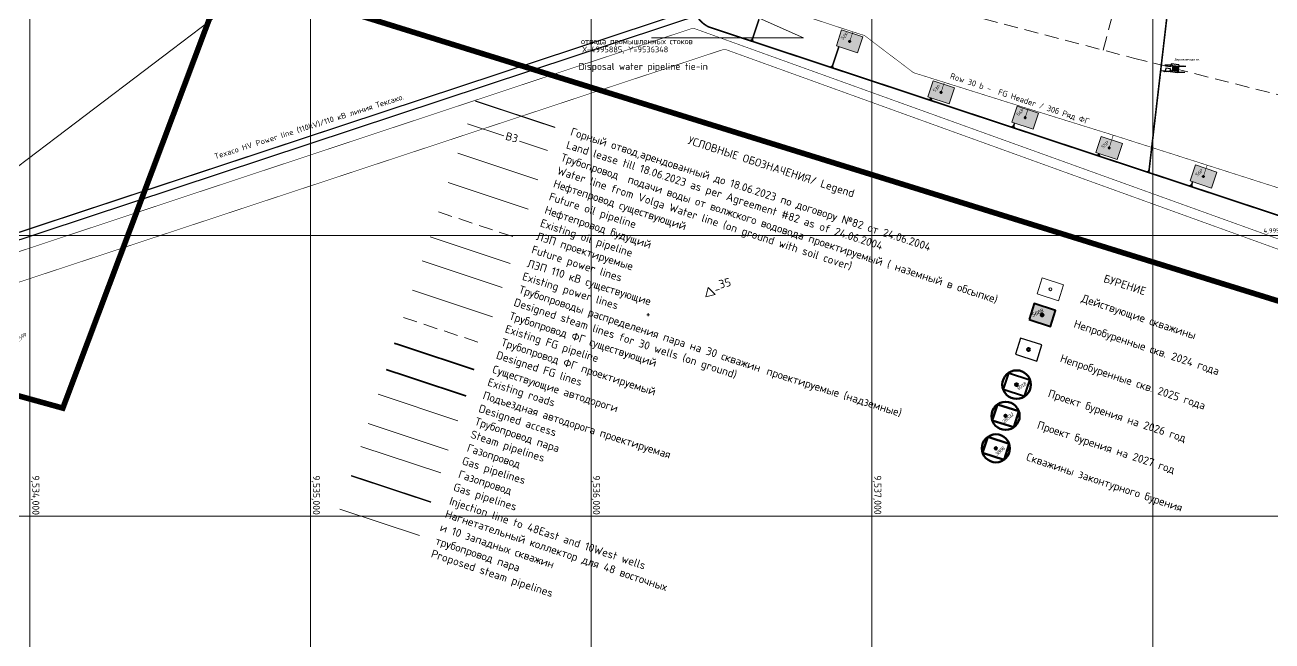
# Model space of a CAD drawing. Header units: millimetres. Extents: x 519 to 9564855, y -810 to 5021775.
# Drawn here: x 9533983 to 9538425, y 4993555 to 4995750 of the extents above; entities that cross this region are included whole.
import ezdxf
from ezdxf.enums import TextEntityAlignment as Align

# ---------------------------------------------------------------- set-up
doc = ezdxf.new("R2010")
doc.units = ezdxf.units.MM
doc.header["$LTSCALE"] = 2
doc.header["$MEASUREMENT"] = 0
doc.header["$PDMODE"] = 2
doc.header["$PDSIZE"] = 5
for name, pattern in [('1', [0]), ('92051501$0$DASHED', [0.75, 0.5, -0.25]), ('DASHED', [0.75, 0.5, -0.25]), ('DASHEDX2', [38.1, 25.4, -12.7]), ('HIDDEN2', [4.7625, 3.175, -1.5875])]:
    doc.linetypes.add(name, pattern=pattern)
for name, color, linetype in [('2003-2004 Supplemental wells', 7, 'Continuous'), ('42 доп. скв. на 2009 год', 96, 'Continuous'), ('CONTROL', 7, 'Continuous'), ('Existing roads', 41, 'Continuous'), ('FIBERGLASS', 212, 'Continuous'), ('GRID_PULKOVO', 7, 'Continuous'), ('New disposal wells', 191, 'Continuous'), ('OilColl&Flowlines', 3, 'Continuous'), ('OLD WELLS(dr.bfr2000)', 24, 'Continuous'), ('Здание', 250, '1'), ('Оборудование', 250, 'Continuous'), ('Скважины на 2016 год.', 40, 'Continuous'), ('Скважины на 2025 год _ОСМОТР', 5, 'Continuous')]:
    doc.layers.add(name, color=color, linetype=linetype)
for name, color, linetype, lineweight in [('Land lease as of 24.06.2004', 47, 'HIDDEN2', 70), ('Скважины на 2022 год', 60, 'Continuous', 13), ('Скважины на 2023 год', 201, 'Continuous', 20), ('Скважины на 2023 год (доп.)', 201, 'Continuous', 20), ('Скважины на 2024 год-125', 10, 'Continuous', 40), ('Скважины на 2026', 222, 'Continuous', 50), ('Скважины на 2027 год', 20, 'Continuous', 50), ('Электро', 1, 'Continuous', 30), ('Электроснаб', 1, 'Continuous', 18), ('Электроснабжене', 1, 'Continuous', 18)]:
    doc.layers.add(name, color=color, linetype=linetype, lineweight=lineweight)
doc.styles.add('92051501$0$STANDARD', font='simplex.shx')
doc.styles.add('Elect', font='isocpeur.ttf')
doc.styles.add('Line_GUGK', font='')
doc.styles.add('Simplex_Т', font='simplex.shx', dxfattribs={"width": 0.7, "oblique": 10})
doc.styles.get("Standard").update_dxf_attribs({"font": 'isocpeur.ttf', "width": 0.5})
doc.styles.add('TransF_romans', font='romans.shx', dxfattribs={"width": 0.8})
doc.styles.get('Line_GUGK').set_extended_font_data('Bm431', italic=True)
doc.linetypes.add('GAS_LINE', pattern='A,0.5,-0.2,["G",92051501$0$STANDARD,S=0.1,R=0,X=-0.1,Y=-0.05],-0.05', length=0.75)
doc.linetypes.add('STM_LINE', pattern='A,0.5,-0.2,["S",92051501$0$STANDARD,S=0.1,R=0,X=-0.1,Y=-0.05],-0.05', length=0.75)
doc.linetypes.add('WTR_LINE', pattern='A,0.5,-0.2,["W",92051501$0$STANDARD,S=0.1,R=0,X=-0.1,Y=-0.05],-0.05', length=0.75)
doc.linetypes.add('ОТКОС_1', pattern='A,1.5,[130,ltypeshp.shx,S=2,R=0,X=0,Y=2],1.5,[130,ltypeshp.shx,S=1,R=0,X=0,Y=1],0', length=3)
doc.linetypes.add('ОТКОС_2', pattern='A,1.5,[130,ltypeshp.shx,S=2,R=0,X=0,Y=-2],1.5,[130,ltypeshp.shx,S=1,R=0,X=0,Y=-1],1e-07', length=3)
doc.dimstyles.get("Standard").update_dxf_attribs({"dimtxt": 0.18, "dimasz": 0.18, "dimexe": 0.18, "dimexo": 0.0625, "dimgap": 0.09, "dimtad": 0, "dimtih": 1, "dimtoh": 1, "dimdec": 4, "dimzin": 0, "dimdsep": 46, "dimtxsty": 'Standard', "dimcen": 0.09, "dimadec": 0, "dimazin": 0, "dimtfac": 1, "dimtdec": 4, "dimtofl": 0, "dimtmove": 0, "dimatfit": 3, "dimfxl": 0, "dimtolj": 1, "dimtzin": 0, "dimarcsym": 0})

# ---------------------------------------------------------------- blocks, each defined once
blk = doc.blocks.new('_Oblique')
at = {"color": 0, "linetype": 'ByBlock', "lineweight": -2}
blk.add_line((-0.5, -0.5), (0.5, 0.5), dxfattribs=at)
blk = doc.blocks.new('*D86')
at = {"layer": 'DEFPOINTS', "color": 0, "lineweight": 0, "ltscale": 0.7, "transparency": 16777216}
for p in [(9538071.9, 4995604.3, -37.5), (9538088.4, 4995602.1, -37.5), (9538088.6, 4995603.4)]:
    blk.add_point(p, dxfattribs=at)
at = {"layer": 'Здание', "color": 0, "lineweight": -2, "ltscale": 0.7, "transparency": 16777216}
for p, q in [((9538072, 4995604.8), (9538072.2, 4995606)), ((9538072.1, 4995605.6), (9538088.6, 4995603.4)), ((9538088.5, 4995602.6), (9538088.7, 4995603.9))]:
    blk.add_line(p, q, dxfattribs=at)
at = {"layer": 'Здание', "color": 0, "lineweight": -2, "ltscale": 0.7, "transparency": 16777216, "xscale": 0.5, "yscale": 0.5, "zscale": 0.5}
for p, rotation in [((9538072.1, 4995605.6), 172.4616594237535), ((9538088.6, 4995603.4), 352.4616594237535)]:
    blk.add_blockref('_Oblique', p, dxfattribs=dict(at, rotation=rotation))
at = {"layer": 'Здание', "color": 0, "lineweight": -2, "ltscale": 0.7, "transparency": 16777216, "insert": (9538080.5, 4995606.7), "char_height": 2, "attachment_point": 5, "rotation": 352.4617, "style": 'Simplex_Т'}
blk.add_mtext('16,64', dxfattribs=at)
blk = doc.blocks.new('*D85')
at = {"layer": 'DEFPOINTS', "color": 0, "lineweight": 0, "ltscale": 0.7, "transparency": 16777216}
for p in [(9538088.4, 4995602.1, -37.5), (9538086, 4995585.6, -37.5), (9538089.4, 4995585.1)]:
    blk.add_point(p, dxfattribs=at)
at = {"layer": 'Здание', "color": 0, "lineweight": -2, "ltscale": 0.7, "transparency": 16777216}
for p, q in [((9538088.9, 4995602), (9538092.3, 4995601.5)), ((9538091.8, 4995601.6), (9538089.4, 4995585.1)), ((9538086.5, 4995585.5), (9538089.9, 4995585))]:
    blk.add_line(p, q, dxfattribs=at)
for p, xscale, yscale, zscale, rotation in [((9538091.8, 4995601.6), 0.4999999999999999, 0.4999999999999999, 0.4999999999999999, 81.62811521614965), ((9538089.4, 4995585.1), 0.5, 0.5, 0.5, 261.6281152161496)]:
    blk.add_blockref('_Oblique', p, dxfattribs=dict(at, xscale=xscale, yscale=yscale, zscale=zscale, rotation=rotation))
at = {"layer": 'Здание', "color": 0, "lineweight": -2, "ltscale": 0.7, "transparency": 16777216, "insert": (9538088.6, 4995594.6), "char_height": 2, "attachment_point": 5, "rotation": 81.6281, "style": 'Simplex_Т'}
blk.add_mtext('16,68', dxfattribs=at)

msp = doc.modelspace()

# ---------------------------------------------------------------- hatches: boundary and pattern name
at = {"layer": '42 доп. скв. на 2009 год', "linetype": 'ByBlock', "lineweight": 0, "ltscale": 80}
h = msp.add_hatch(color=81, dxfattribs=at)
h.paths.add_polyline_path([(9536873.18202, 4995675.5776), (9536949.16255, 4995650.43702), (9536968.01798, 4995707.42241), (9536892.03745, 4995732.56299)])
h.paths.add_polyline_path([(9537198.88202, 4995493.6776), (9537274.86255, 4995468.53702), (9537293.71798, 4995525.52241), (9537217.73745, 4995550.66299)])
h.paths.add_polyline_path([(9537498.38202, 4995403.6776), (9537574.36255, 4995378.53702), (9537593.21798, 4995435.52241), (9537517.23745, 4995460.66299)])
h.paths.add_polyline_path([(9537797.58202, 4995296.07759), (9537873.56255, 4995270.93701), (9537892.41798, 4995327.92241), (9537816.43745, 4995353.06299)])
h = msp.add_hatch(color=81, dxfattribs=at)
h.paths.add_polyline_path([(9537198.88202, 4995493.6776), (9537274.86255, 4995468.53702), (9537293.71798, 4995525.52241), (9537217.73745, 4995550.66299)])
h.paths.add_polyline_path([(9537498.38202, 4995403.6776), (9537574.36255, 4995378.53702), (9537593.21798, 4995435.52241), (9537517.23745, 4995460.66299)])
h.paths.add_polyline_path([(9537797.58202, 4995296.07759), (9537873.56255, 4995270.93701), (9537892.41798, 4995327.92241), (9537816.43745, 4995353.06299)])
h.paths.add_polyline_path([(9538133.18202, 4995194.17759), (9538209.16255, 4995169.03701), (9538228.01798, 4995226.02241), (9538152.03745, 4995251.16299)])
at = {"layer": '42 доп. скв. на 2009 год', "linetype": 'ByBlock', "lineweight": 0, "ltscale": 80, "true_color": 0xa7ff8a}
for points in [[(9537498.38202, 4995403.6776), (9537574.36255, 4995378.53702), (9537593.21798, 4995435.52241), (9537517.23745, 4995460.66299)], [(9537797.58202, 4995296.07759), (9537873.56255, 4995270.93701), (9537892.41798, 4995327.92241), (9537816.43745, 4995353.06299)], [(9538133.18202, 4995194.17759), (9538209.16255, 4995169.03701), (9538228.01798, 4995226.02241), (9538152.03745, 4995251.16299)]]:
    msp.add_hatch(color=81, dxfattribs=at).paths.add_polyline_path(points)
at = {"layer": '42 доп. скв. на 2009 год', "linetype": 'ByBlock', "lineweight": 0, "ltscale": 80}
for points in [[(9537797.58202, 4995296.07759), (9537873.56255, 4995270.93701), (9537892.41798, 4995327.92241), (9537816.43745, 4995353.06299)], [(9538133.18202, 4995194.17759), (9538209.16255, 4995169.03701), (9538228.01798, 4995226.02241), (9538152.03745, 4995251.16299)]]:
    msp.add_hatch(color=81, dxfattribs=at).paths.add_polyline_path(points)
at = {"layer": 'Existing roads', "lineweight": 0}
for points in [[(9536582.41122, 4995691.11448, -0.4068460338), (9536577.58972, 4995700.41051), (9536571.88892, 4995702.2968, -0.4068460339), (9536562.47426, 4995697.71126)], [(9536867.89734, 4995596.60332, -0.4068460338), (9536863.07584, 4995605.89935), (9536857.37504, 4995607.78565, -0.4068460339), (9536847.96038, 4995603.2001)], [(9537219.13863, 4995480.32369, -0.4068460338), (9537214.31713, 4995489.61972), (9537208.61633, 4995491.50601, -0.4068460339), (9537199.20167, 4995486.92047)], [(9537513.0005, 4995383.03971, -0.4068460338), (9537508.179, 4995392.33574), (9537502.47819, 4995394.22203, -0.4068460339), (9537493.06353, 4995389.63649)], [(9537817.67146, 4995282.17734, -0.4068460338), (9537812.84996, 4995291.47338), (9537807.14915, 4995293.35967, -0.4068460339), (9537797.73449, 4995288.77412)], [(9537994.66118, 4995222.3596, -0.4068460338), (9537989.83968, 4995231.65563), (9537984.13888, 4995233.54192, -0.4068460339), (9537974.72422, 4995228.95638)], [(9538147.16485, 4995173.09743, -0.4068460338), (9538142.34335, 4995182.39346), (9538136.64254, 4995184.27975, -0.4068460339), (9538127.22788, 4995179.69421)]]:
    msp.add_hatch(color=256, dxfattribs=at).paths.add_polyline_path(points)
at = {"layer": 'Оборудование', "lineweight": -2, "ltscale": 0.7, "true_color": 0x000000}
h = msp.add_hatch(dxfattribs=at)
h.set_pattern_fill('ANSI31', color=18, scale=5)
h.set_pattern_definition([(45, (-0.0001, -0.0004), (-0.44194173824, 0.44194173824), [])])
h.paths.add_polyline_path([(9538085.9922, 4995585.588), (9538088.4202, 4995602.0864), (9538071.927, 4995604.269), (9538069.7485, 4995587.9536)])
at = {"layer": 'Скважины на 2024 год-125', "linetype": 'ByBlock', "lineweight": 0, "true_color": 0xadddf7}
h = msp.add_hatch(color=141, dxfattribs=at)
h.dxf.hatch_style = 1
h.paths.add_polyline_path([(9537654.13628, 4994732.83764), (9537578.05176, 4994757.559), (9537559.51074, 4994700.49561), (9537635.59526, 4994675.77425)])
h.paths.add_polyline_path([(9537611.82351, 4994716.66662, -1), (9537601.82351, 4994716.66662, -1)], flags=16)

# ---------------------------------------------------------------- linework, layer by layer
at = {"color": 5, "linetype": 'ByBlock', "lineweight": 0}
for p, q in [((9535559.35377, 4995397.30183), (9535688.80808, 4995354.46774)), ((9535744.84933, 4995335.92471), (9535844.16753, 4995303.06211))]:
    msp.add_line(p, q, dxfattribs=at)
at = {"color": 3, "linetype": 'ByBlock', "lineweight": 0, "ltscale": 25}
msp.add_line((9535809.61297, 4995198.6304), (9535524.79921, 4995292.87011), dxfattribs=at)
at = {"color": 5, "lineweight": 0, "ltscale": 0.25}
msp.add_line((9535490.24465, 4995188.4384), (9535775.05841, 4995094.19869), dxfattribs=at)
at = {"color": 1, "linetype": 'DASHEDX2', "lineweight": 0}
msp.add_line((9535455.69009, 4995084.00669), (9535740.50385, 4994989.76698), dxfattribs=at)
at = {"color": 1, "lineweight": 0, "ltscale": 0.25}
msp.add_line((9535426.18826, 4994994.84548), (9535711.00202, 4994900.60576), dxfattribs=at)
at = {"color": 6, "linetype": 'STM_LINE', "lineweight": 0}
msp.add_line((9535397.88394, 4994909.30342), (9535682.6977, 4994815.06371), dxfattribs=at)
at = {"color": 212, "lineweight": 0, "ltscale": 0.25}
msp.add_line((9535363.32938, 4994804.87171), (9535648.14314, 4994710.632), dxfattribs=at)
at = {"color": 212, "linetype": 'DASHEDX2', "lineweight": 0}
msp.add_line((9535331.19683, 4994707.75985), (9535616.01058, 4994613.52013), dxfattribs=at)
at = {"color": 6, "linetype": 'STM_LINE', "lineweight": 0, "ltscale": 15}
for p, q in [((9535240.68237, 4994434.20465), (9535525.49613, 4994339.96494)), ((9535104.18282, 4994024.90286), (9535388.99658, 4993930.66314))]:
    msp.add_line(p, q, dxfattribs=at)
at = {"color": 4, "linetype": 'GAS_LINE', "lineweight": 0, "ltscale": 20}
msp.add_line((9535206.12781, 4994329.77294), (9535490.94157, 4994235.53323), dxfattribs=at)
at = {"color": 34, "linetype": 'ОТКОС_1', "ltscale": 0.3, "elevation": -0.1161}
msp.add_lwpolyline([(9538093.6215, 4995608.422), (9538089.1019, 4995579.5147), (9538061.8429, 4995583.6124), (9538063.2811, 4995593.8011), (9538046.808, 4995596.201), (9538044.9716, 4995585.2894), (9538031.5714, 4995586.3715)], dxfattribs=at)
at = {"lineweight": 25}
for points in [[(9538071.927, 4995604.269), (9538069.07846, 4995606.25), (9538042.77846, 4995606.25)], [(9538088.4202, 4995602.0864), (9538091.59512, 4995603.375), (9538117.89512, 4995603.375)], [(9538069.7485, 4995587.9536), (9538064.31532, 4995584.375), (9538038.01532, 4995584.375)], [(9538085.9922, 4995585.588), (9538088.13102, 4995582.125), (9538114.43102, 4995582.125)]]:
    msp.add_lwpolyline(points, dxfattribs=at)
at = {"color": 34, "linetype": 'ОТКОС_2', "ltscale": 0.3, "elevation": -0.1161}
msp.add_lwpolyline([(9538093.6215, 4995608.422), (9538066.1275, 4995611.6141), (9538064.2386, 4995600.9634), (9538047.1518, 4995603.722)], dxfattribs=at)
at = {"linetype": 'Continuous'}
msp.add_lwpolyline([(9538069.7485, 4995587.9536), (9538085.9922, 4995585.588), (9538088.4202, 4995602.0864), (9538071.927, 4995604.269), (9538069.7485, 4995587.9536)], dxfattribs=at)
at = {"color": 35, "linetype": 'HIDDEN2', "lineweight": 0, "ltscale": 1.8, "const_width": 4}
msp.add_lwpolyline([(9535587.06368, 4995479.1278), (9535871.87744, 4995384.88809)], dxfattribs=at)
at = {"color": 41, "linetype": 'ByBlock', "lineweight": 0, "const_width": 6, "flags": 128}
msp.add_lwpolyline([(9535583.05221, 4994521.9957), (9535298.23845, 4994616.23541)], dxfattribs=at)
at = {"color": 23, "linetype": 'ByBlock', "lineweight": 0, "const_width": 6, "flags": 128}
msp.add_lwpolyline([(9535554.64679, 4994428.06484), (9535269.83303, 4994522.30455)], dxfattribs=at)
at = {"color": 34, "linetype": 'ByBlock', "lineweight": 0, "const_width": 6, "flags": 128}
msp.add_lwpolyline([(9535554.64679, 4994428.06484), (9535269.83303, 4994522.30455)], dxfattribs=at)
at = {"color": 7, "linetype": 'WTR_LINE', "lineweight": 0}
msp.add_lwpolyline([(9535179.2536, 4994248.553), (9535464.06736, 4994154.31329)], dxfattribs=at)
at = {"layer": '2003-2004 Supplemental wells', "color": 0, "lineweight": 0, "ltscale": 5}
msp.add_point((9536202.7458, 4994717.66451), dxfattribs=at)
at = {"layer": '42 доп. скв. на 2009 год', "linetype": 'ByBlock', "lineweight": 0, "ltscale": 80}
for p in [(9536920.6, 4995691.5), (9537246.3, 4995509.6), (9537545.8, 4995419.6), (9537845, 4995312), (9538180.6, 4995210.1)]:
    msp.add_point(p, dxfattribs=at)
at = {"layer": 'CONTROL', "lineweight": 0}
for p, q in [((9536417.16571, 4994814.61622), (9536408.00725, 4994781.14528)), ((9536417.16571, 4994814.61622), (9536408.00725, 4994781.14528)), ((9536441.67031, 4994790.0458), (9536417.16571, 4994814.61622)), ((9536441.67031, 4994790.0458), (9536417.16571, 4994814.61622)), ((9536408.00725, 4994781.14528), (9536441.67031, 4994790.0458)), ((9536408.00725, 4994781.14528), (9536441.67031, 4994790.0458))]:
    msp.add_line(p, q, dxfattribs=at)
at = {"layer": 'Existing roads', "lineweight": 0, "flags": 128}
for points, const_width in [([(9538068.3, 4995930.4), (9537986.17235, 4995224.14256)], 5.7), ([(9536597.84826, 4995770.68068), (9536571.89123, 4995692.2733)], 5.7), ([(9536882.15547, 4995672.60844), (9536857.37735, 4995597.76214)], 5.7), ([(9537507.92821, 4995400.65423), (9537502.4805, 4995384.19853)], 5.7), ([(9537809.90526, 4995291.65447), (9537807.15146, 4995283.33617)], 5.6), ([(9538142.15784, 4995190.90913), (9538136.64485, 4995174.25625)], 5.7)]:
    msp.add_lwpolyline(points, dxfattribs=dict(at, const_width=const_width))
at = {"layer": 'Existing roads', "lineweight": 0, "const_width": 5.7, "flags": 128}
for points in [[(9536418.0433, 4995743.20858, -0.3180823427), (9536360.35755, 4995853.29097, 0.1160592383), (9536360.35755, 4995853.29097)], [(9539320.81223, 4994783.93892, -0.061373585), (9539308.82025, 4994786.33319), (9536418.0433, 4995743.20858)]]:
    msp.add_lwpolyline(points, format="xyb", dxfattribs=at)
at = {"layer": 'FIBERGLASS', "color": 5, "linetype": '92051501$0$DASHED', "lineweight": 0, "ltscale": 50}
for p, q in [((9535511.93376, 4996264.68499), (9537931.33798, 4995632.30619)), ((9537823.9153, 4995660.3841), (9537886.3996, 4995901.14958)), ((9537931.33798, 4995632.30619), (9539540.43323, 4995223.82582))]:
    msp.add_line(p, q, dxfattribs=at)
at = {"layer": 'GRID_PULKOVO', "lineweight": 0}
for p, q in [((9534000, 5010000), (9534000, 4992000)), ((9536000, 5010000), (9536000, 4992000)), ((9537000, 5010000), (9537000, 4992000)), ((9538000, 5010000), (9538000, 4992000)), ((9535000, 4997453.35485), (9535000, 4992000)), ((9533000, 4995000), (9548000, 4995000)), ((9533000, 4994000), (9546000, 4994000)), ((9533000, 4994000), (9548000, 4994000))]:
    msp.add_line(p, q, dxfattribs=at)
at = {"layer": 'Land lease as of 24.06.2004', "color": 34, "linetype": 'DASHED', "lineweight": 0, "ltscale": 50, "const_width": 20}
msp.add_lwpolyline([(9519654.3, 5003739.6), (9532971.6, 5004566.6), (9534671.1, 5001241.4), (9547648.8, 4998330.8), (9546800.6, 4994774.1), (9538599.5, 4994719.2), (9534700.1, 4995931.6), (9534118, 4994384.9), (9531927.8, 4994990.9), (9532139.5, 4996381.2), (9522290.1, 4999426.3), (9519885.3, 4999727), (9519654.3, 5003739.6)], dxfattribs=at)
at = {"layer": 'New disposal wells', "color": 0, "lineweight": 0}
msp.add_line((9536756.33155, 4995704.14635), (9536348.97857, 4995886.14914), dxfattribs=at)
at = {"layer": 'New disposal wells', "color": 0, "linetype": 'ByBlock', "lineweight": 0}
msp.add_line((9536214.55854, 4995704.14635), (9536756.33155, 4995704.14635), dxfattribs=at)
at = {"layer": 'New disposal wells', "color": 84, "lineweight": 0, "ltscale": 25, "const_width": 2}
for points in [[(9536421.51563, 4995893.44211), (9536932.47281, 4995725.41421)], [(9536932.47281, 4995725.41421), (9536973.35604, 4995712.54987)], [(9536973.35604, 4995712.54987), (9537148.05048, 4995580.11268)]]:
    msp.add_lwpolyline(points, dxfattribs=at)
at = {"layer": 'New disposal wells', "color": 19, "lineweight": 0}
for points in [[(9536873.18202, 4995675.5776), (9536949.16255, 4995650.43702), (9536968.01798, 4995707.42241), (9536892.03745, 4995732.56299)], [(9537198.88202, 4995493.6776), (9537274.86255, 4995468.53702), (9537293.71798, 4995525.52241), (9537217.73745, 4995550.66299)], [(9537498.38202, 4995403.6776), (9537574.36255, 4995378.53702), (9537593.21798, 4995435.52241), (9537517.23745, 4995460.66299)], [(9537797.58202, 4995296.07759), (9537873.56255, 4995270.93701), (9537892.41798, 4995327.92241), (9537816.43745, 4995353.06299)], [(9538133.18202, 4995194.17759), (9538209.16255, 4995169.03701), (9538228.01798, 4995226.02241), (9538152.03745, 4995251.16299)]]:
    msp.add_lwpolyline(points, close=True, dxfattribs=at)
at = {"layer": 'New disposal wells', "color": 84, "lineweight": 0, "const_width": 2}
for points in [[(9536920.6, 4995691.5), (9536932.47281, 4995725.41421)], [(9537246.3, 4995509.6), (9537257.65016, 4995545.34755)], [(9537545.8, 4995419.6), (9537556.38199, 4995451.58116)], [(9537844.88104, 4995311.62532), (9537859.4409, 4995357.48187)], [(9538180.6, 4995210.1), (9538194.10769, 4995250.92331)]]:
    msp.add_lwpolyline(points, dxfattribs=at)
at = {"layer": 'New disposal wells', "color": 84, "linetype": 'ByBlock', "lineweight": 0, "ltscale": 25, "const_width": 2}
msp.add_lwpolyline([(9539132.82362, 4994952.25948), (9538794.9, 4995058.4), (9538195.8, 4995250), (9537864.55986, 4995355.85656), (9537555.2, 4995452.1), (9537148.05048, 4995580.11268)], dxfattribs=at)
at = {"layer": 'New disposal wells', "color": 7, "lineweight": 0}
for centre in [(9536920.6, 4995691.5), (9537246.3, 4995509.6), (9537545.8, 4995419.6), (9537845, 4995312), (9538180.6, 4995210.1)]:
    msp.add_circle(centre, 4, dxfattribs=at)
at = {"layer": 'OilColl&Flowlines', "color": 164, "linetype": 'ByBlock', "lineweight": 0, "const_width": 5}
msp.add_lwpolyline([(9535144.69904, 4994144.12129), (9535429.5128, 4994049.88158)], dxfattribs=at)
at = {"layer": 'Скважины на 2016 год.', "color": 5, "linetype": 'ByBlock', "lineweight": 0, "ltscale": 5}
msp.add_line((9535989.65459, 4996788.89543), (9531307.88634, 4993234.57187), dxfattribs=at)
at = {"layer": 'Скважины на 2022 год', "color": 0, "linetype": 'ByBlock', "lineweight": 0}
msp.add_lwpolyline([(9537588.25379, 4994792.14588), (9537664.33831, 4994767.42452), (9537682.87933, 4994824.48791), (9537606.79481, 4994849.20927)], close=True, dxfattribs=at)
at = {"layer": 'Скважины на 2022 год', "color": 0, "lineweight": 0}
msp.add_circle((9537635.56656, 4994808.3169), 5, dxfattribs=at)
at = {"layer": 'Скважины на 2023 год', "color": 6, "linetype": 'ByBlock', "lineweight": 50, "ltscale": 50}
msp.add_circle((9537558.17821, 4994593.48676), 5, dxfattribs=at)
at = {"layer": 'Скважины на 2023 год (доп.)', "color": 224, "lineweight": 40}
msp.add_circle((9537515.19843, 4994468.58986), 5, dxfattribs=at)
msp.add_point((9537515.19843, 4994468.58986), dxfattribs=at)
at = {"layer": 'Скважины на 2024 год-125'}
msp.add_lwpolyline([(9537559.51074, 4994700.49561), (9537635.59526, 4994675.77425), (9537654.13628, 4994732.83764), (9537578.05176, 4994757.559)], close=True, dxfattribs=at)
at = {"layer": 'Скважины на 2024 год-125', "ltscale": 50}
msp.add_circle((9537606.82351, 4994716.66662), 5, dxfattribs=at)
at = {"layer": 'Скважины на 2024 год-125', "lineweight": 25}
msp.add_point((9537606.82351, 4994716.66662), dxfattribs=at)
at = {"layer": 'Скважины на 2025 год _ОСМОТР', "color": 6, "linetype": 'ByBlock', "lineweight": 30}
msp.add_lwpolyline([(9537510.966, 4994577.44329), (9537587.05052, 4994552.72193), (9537605.59154, 4994609.78532), (9537529.50702, 4994634.50668)], close=True, dxfattribs=at)
at = {"layer": 'Скважины на 2026', "lineweight": 40}
msp.add_lwpolyline([(9537562.5112, 4994484.76087), (9537486.42668, 4994509.48223), (9537467.88566, 4994452.41884), (9537543.97018, 4994427.69748)], close=True, dxfattribs=at)
at = {"layer": 'Скважины на 2026', "color": 177, "linetype": 'ByBlock', "ltscale": 50, "true_color": 0x293189, "elevation": 0}
msp.add_lwpolyline([(9537394.22778, 4994225.11221), (9537470.45043, 4994200.82009), (9537488.66953, 4994257.98707), (9537412.44688, 4994282.2792)], close=True, dxfattribs=at)
at = {"layer": 'Скважины на 2026', "lineweight": 60}
msp.add_circle((9537515.19843, 4994468.58986), 50.73408, dxfattribs=at)
at = {"layer": 'Скважины на 2026', "color": 177, "linetype": 'ByBlock', "ltscale": 50, "true_color": 0x293189}
msp.add_circle((9537441.44866, 4994241.54964, 0), 50, dxfattribs=at)
at = {"layer": 'Скважины на 2026', "color": 177, "linetype": 'ByBlock', "true_color": 0x293189}
msp.add_circle((9537441.44866, 4994241.54964, 0), 4, dxfattribs=at)
at = {"layer": 'Скважины на 2026', "color": 177, "linetype": 'ByBlock', "lineweight": 0, "true_color": 0x293189}
msp.add_point((9537441.54547, 4994241.51997), dxfattribs=at)
at = {"layer": 'Скважины на 2027 год', "linetype": 'ByBlock', "ltscale": 50}
msp.add_lwpolyline([(9537428.82905, 4994340.80684), (9537505.0517, 4994316.51472), (9537523.2708, 4994373.6817), (9537447.04815, 4994397.97383)], close=True, dxfattribs=at)
msp.add_circle((9537476.04992, 4994357.24427), 50, dxfattribs=at)
at = {"layer": 'Скважины на 2027 год', "linetype": 'ByBlock'}
msp.add_circle((9537476.04992, 4994357.24427), 4, dxfattribs=at)
at = {"layer": 'Скважины на 2027 год', "linetype": 'ByBlock', "lineweight": 0}
msp.add_point((9537476.06674, 4994357.22078), dxfattribs=at)
at = {"layer": 'Электро'}
for p, q in [((9537787.42, 4996276.51), (9531705.86, 4994264.25)), ((9537788.47304, 4996250.52545), (9531707.33594, 4994238.40538))]:
    msp.add_line(p, q, dxfattribs=at)
at = {"layer": 'Электроснаб', "color": 1, "lineweight": 0}
for p, q in [((9537787.42, 4996276.51), (9531705.86, 4994264.25)), ((9537788.47304, 4996250.52545), (9531707.33594, 4994238.40538))]:
    msp.add_line(p, q, dxfattribs=at)
at = {"layer": 'Электроснабжене', "color": 1, "lineweight": 0}
for p, q in [((9537787.42, 4996276.51), (9531705.86, 4994264.25)), ((9537788.47304, 4996250.52545), (9531707.33594, 4994238.40538))]:
    msp.add_line(p, q, dxfattribs=at)
at = {"layer": 'Электроснабжене', "lineweight": 25, "const_width": 2}
for points in [[(9536363, 4995739), (9539173, 4994726), (9541520, 4994808), (9541589, 4994914), (9542060, 4996332)], [(9542083, 4996324), (9541615, 4994909), (9541539, 4994778), (9539163, 4994692), (9536475, 4995664)], [(9531633, 4994169), (9531820, 4994232), (9536363, 4995739)], [(9531628, 4994140), (9531769, 4994109), (9536475, 4995664)]]:
    msp.add_lwpolyline(points, dxfattribs=at)

# ---------------------------------------------------------------- texts
at = {"color": 0, "linetype": 'ByBlock', "lineweight": 0, "style": 'Elect'}
for s, height, rotation, p in [('Disposal water pipeline tie-in', 25, 0.00000003, (9535955.10825, 4995589.91458)), ('Горный отвод,арендованный до 18.06.2023 по договору №82 от 24.06.2004', 28.5, 342.09669778, (9535923.703, 4995357.9401)), ('Land lease till 18.06.2023 as per Agreement #82 as of 24.06.2004 ', 28.5, 342.09669778, (9535908.64789, 4995311.33777)), ('УСЛОВНЫЕ ОБОЗНАЧЕНИЯ/ Legend', 28.5, 341.98117609, (9536342.16517, 4995327.1753, 0)), ('Трубопровод  подачи воды от волжского водовода проектируемый ( наземный в обсыпке)', 28.5, 341.85259796, (9535889.43536, 4995266.56306)), ('Water line from Volga Water line (on ground with soil cover)', 28.5, 341.85259796, (9535876.12939, 4995219.37227)), ('Нефтепровод существующий', 28.5, 341.77535499, (9535862.36419, 4995172.99757)), ('Future oil pipeline', 28.5, 341.77535499, (9535847.10781, 4995126.66221)), ('Нефтепровод будущий', 28.5, 341.50254856, (9535831.29468, 4995079.03906)), ('Existing oil pipeline', 28.5, 341.50254856, (9535815.81785, 4995032.77686)), ('ЛЭП проектируемые', 28.5, 342.2105786, (9535801.8618, 4994985.20517)), ('Future power lines', 28.5, 342.2105786, (9535784.97685, 4994937.7516)), ('ЛЭП 110 кВ существующие', 28.5, 342.59936714, (9535769.15503, 4994888.18153)), ('Existing power lines ', 28.5, 342.59936714, (9535752.08263, 4994842.41002)), ('БУРЕНИЕ', 28.5, 341.98117609, (9537822.47746, 4994834.63341, 0)), ('Трубопроводы распределения пара на 30 скважин', 28.5, 341.78543404, (9535739.78868, 4994795.84426)), ('Designed steam lines for 30 wells (on ground)', 28.5, 341.78543404, (9535721.71707, 4994750.23379)), ('Действующие скважины', 28.5, 341.58024791, (9537743.60028, 4994764.29545)), ('Трубопровод ФГ существующий', 28.5, 341.94284, (9535705.70116, 4994701.88685)), ('Existing FG pipeline', 28.5, 341.94284, (9535690.58029, 4994655.50709)), ('Непробуренные скв. 2024 года', 28.5, 341.58024791, (9537716.17693, 4994673.6193)), ('Трубопровод ФГ проектируемый', 28.5, 341.94066769, (9535676.62093, 4994607.72387)), ('Designed FG lines', 28.5, 341.94066769, (9535659.02345, 4994562.15164)), ('Cуществующие автодороги', 28.5, 342.29357313, (9535644.73831, 4994511.64724)), ('Existing roads', 28.5, 342.29357313, (9535628.35177, 4994465.6706)), ('проектируемые (надземные)', 28.5, 342.45769168, (9536621.76003, 4994504.81814)), ('Подъездная автодорога проектируемая', 28.5, 342.1914288, (9535611.35588, 4994418.41884)), ('Designed access', 28.5, 342.1914288, (9535596.43638, 4994371.97391)), ('Трубопровод пара', 28.5, 341.58024791, (9535582.88875, 4994326.08158)), ('Steam pipelines', 28.5, 341.58024791, (9535567.47467, 4994279.79844)), ('Газопровод', 28.5, 342.05037983, (9535554.80301, 4994231.0924)), ('Gas pipelines', 28.5, 342.05037983, (9535537.29283, 4994185.48657)), ('Газопровод', 28.5, 341.91056023, (9535524.07897, 4994137.34648)), ('Gas pipelines', 28.5, 341.91056023, (9535506.45755, 4994091.78351)), ('Injection line to 48East and 10West wells', 28.5, 341.49941382, (9535492.27321, 4994042.22335)), ('Нагнетательный коллектор для 48 восточных ', 28.5, 341.49941382, (9535476.79385, 4993995.962)), ('и 10 западных скважин', 28.5, 341.49941382, (9535458.69113, 4993948.29005)), ('трубопровод пара', 28.5, 341.58024791, (9535442.54708, 4993900.90191)), ('Proposed steam pipelines', 28.5, 341.58024791, (9535427.133, 4993854.61877))]:
    msp.add_text(s, height=height, rotation=rotation, dxfattribs=at).set_placement(p)
at = {"lineweight": 25, "style": 'TransF_romans', "width": 0.8}
for s, p in [('X= 9538071.927', (9538043.07846, 4995606.55)), ('X= 9538088.420', (9538091.89512, 4995603.675)), ('X= 9538069.749', (9538038.31532, 4995584.675)), ('X= 9538085.992', (9538088.43102, 4995582.425))]:
    msp.add_text(s, height=2, dxfattribs=at).set_placement(p, align=Align.BOTTOM_LEFT)
for s, p in [('Y= 4995604.269', (9538043.07846, 4995605.35)), ('Y= 4995602.086', (9538091.89512, 4995602.475)), ('Y= 4995587.954', (9538038.31532, 4995583.475)), ('Y= 4995585.588', (9538088.43102, 4995581.225))]:
    msp.add_text(s, height=2, dxfattribs=at).set_placement(p, align=Align.TOP_LEFT)
at = {"lineweight": 25, "style": 'Line_GUGK', "width": 0.8}
msp.add_text('Верталетная пл.', height=8, dxfattribs=at).set_placement((9538078.17173, 4995622.75))
at = {"color": 5, "linetype": 'ByBlock', "lineweight": 0, "style": 'Elect'}
msp.add_text('В3', height=28.5, rotation=344.81011221, dxfattribs=at).set_placement((9535692.29898, 4995341.81671))
at = {"layer": 'CONTROL', "lineweight": 0, "style": 'Elect'}
msp.add_text(' _35', height=30.011925, rotation=14.8101122, dxfattribs=at).set_placement((9536421.00225, 4994800.10588))
at = {"layer": 'FIBERGLASS', "color": 74, "lineweight": 0, "style": 'Elect'}
msp.add_text('Row 30 b -  FG Header / 30б Ряд ФГ', height=21, rotation=341.58054499, dxfattribs=at).set_placement((9537276.43383, 4995559.84238))
at = {"layer": 'GRID_PULKOVO', "lineweight": 0, "style": 'Elect'}
for s, height, rotation, p in [('4,995,000', 15.875, 0.00000003, (9538394.57269, 4995009.44929)), ('9,534,000', 25, 270, (9534009.30692, 4994145.40313)), ('9,535,000', 25, 270, (9535008.7528, 4994145.40313)), ('9,536,000', 25, 270, (9536006.21904, 4994145.40313)), ('9,537,000', 25, 270, (9537008.28027, 4994145.40313))]:
    msp.add_text(s, height=height, rotation=rotation, dxfattribs=at).set_placement(p)
at = {"layer": 'New disposal wells', "color": 0, "linetype": 'ByBlock', "lineweight": 0, "style": 'Elect'}
msp.add_text('отвода промышленных стоков', height=21, rotation=0.00000003, dxfattribs=at).set_placement((9535963.96267, 4995681.53151))
at = {"layer": 'New disposal wells', "color": 7, "lineweight": 0, "style": 'Elect'}
for s, p in [('52P', (9536895.67235, 4995696.47)), ('53P', (9537223.3376, 4995509.57688)), ('54P', (9537520.77253, 4995424.89038)), ('55P', (9537823.11848, 4995308.99054)), ('56P', (9538158.54973, 4995209.49922))]:
    msp.add_text(s, height=12, rotation=41, dxfattribs=at).set_placement(p)
at = {"layer": 'New disposal wells', "color": 0, "lineweight": 0, "style": 'Elect'}
msp.add_text('Х=4995885, Y=9536348', height=21, rotation=0.00000003, dxfattribs=at).set_placement((9535968.42501, 4995652.4186))
at = {"layer": 'OLD WELLS(dr.bfr2000)', "lineweight": 0, "style": 'Elect'}
msp.add_text(' _50p', height=12.5, rotation=44.99999992, dxfattribs=at).set_placement((9533955.3, 4994614.7))
at = {"layer": 'Скважины на 2024 год-125', "lineweight": 0, "style": 'Line_GUGK'}
msp.add_text('5668', height=14, rotation=24.53604757, dxfattribs=at).set_placement((9537575.22356, 4994705.737), align=Align.BOTTOM_LEFT)
at = {"layer": 'Скважины на 2025 год _ОСМОТР', "color": 0, "linetype": 'ByBlock', "lineweight": 0, "style": 'Elect'}
msp.add_text('Непробуренные скв. 2025 года', height=28.5, rotation=341.58024791, dxfattribs=at).set_placement((9537667.61702, 4994550.54807))
at = {"layer": 'Скважины на 2026', "color": 224, "lineweight": 40, "style": 'Line_GUGK'}
msp.add_text('9018', height=12, rotation=35, dxfattribs=at).set_placement((9537521.53619, 4994448.10351))
at = {"layer": 'Скважины на 2026', "color": 0, "linetype": 'ByBlock', "lineweight": 0, "style": 'Elect'}
msp.add_text('Проект бурения на 2026 год', height=28.5, rotation=341.58024791, dxfattribs=at).set_placement((9537624.55185, 4994425.54253))
at = {"layer": 'Скважины на 2026', "color": 177, "linetype": 'ByBlock', "true_color": 0x293189, "style": 'Line_GUGK'}
msp.add_text('3868', height=12.5, rotation=41, dxfattribs=at).set_placement((9537445.60332, 4994214.60387, 0))
at = {"layer": 'Скважины на 2027 год', "linetype": 'ByBlock', "style": 'Line_GUGK'}
msp.add_text('2853J', height=12.5, rotation=41, dxfattribs=at).set_placement((9537470.44092, 4994329.48532))
at = {"layer": 'Скважины на 2027 год', "color": 0, "linetype": 'ByBlock', "lineweight": 0, "style": 'Elect'}
for s, p in [('Проект бурения на 2027 год', (9537585.79013, 4994313.11768)), ('Скважины законтурного бурения', (9537547.31301, 4994199.36887))]:
    msp.add_text(s, height=28.5, rotation=341.58024791, dxfattribs=at).set_placement(p)
at = {"layer": 'Электро'}
msp.add_text('Texaco HV Power line (110kV)/110 кВ линия Тексако. ', height=20, rotation=17.64283248, dxfattribs=at).set_placement((9534661.23688, 4995271.47615))
at = {"layer": 'Электроснаб', "color": 1, "lineweight": 0}
msp.add_text('Texaco HV Power line (110kV)/110 кВ линия Тексако. ', height=20, rotation=17.64283248, dxfattribs=at).set_placement((9534661.23688, 4995271.47615))
at = {"layer": 'Электроснабжене', "color": 1, "lineweight": 0}
msp.add_text('Texaco HV Power line (110kV)/110 кВ линия Тексако. ', height=20, rotation=17.64283248, dxfattribs=at).set_placement((9534661.23688, 4995271.47615))

# ---------------------------------------------------------------- dimensions: what is measured, and where the dimension line sits
at = {"layer": 'Здание', "lineweight": -2, "ltscale": 0.7}
for base, p1, p2, angle, picture, middle in [((9538088.58988, 4995603.36861, 37.5091), (9538071.927, 4995604.269), (9538088.4202, 4995602.0864), 352.46165942, '*D86', (9538080.1736, 4995604.48236, 37.5091)), ((9538089.42125, 4995585.08336, 37.5091), (9538088.4202, 4995602.0864), (9538085.9922, 4995585.588), 261.62811522, '*D85', (9538090.78081, 4995594.3216, 37.5091))]:
    dim = msp.add_linear_dim(base=base, p1=p1, p2=p2, angle=angle, dimstyle='Standard', override={"dimtxt": 2, "dimasz": 0.5, "dimexe": 0.5, "dimexo": 0.5, "dimgap": 1, "dimtad": 1, "dimtih": 0, "dimtoh": 0, "dimdec": 2, "dimzin": 8, "dimdsep": 44, "dimtxsty": 'Simplex_Т', "dimblk": 'Oblique', "dimcen": 50, "dimtdec": 2, "dimtofl": 1, "dimfxl": 0.18, "dimtolj": 0, "dimtzin": 8}, dxfattribs=at)
    dim.commit()
    dim.dimension.update_dxf_attribs({"geometry": picture, "text_midpoint": middle, "dimtype": 161})

doc.saveas('drawing.dxf')
